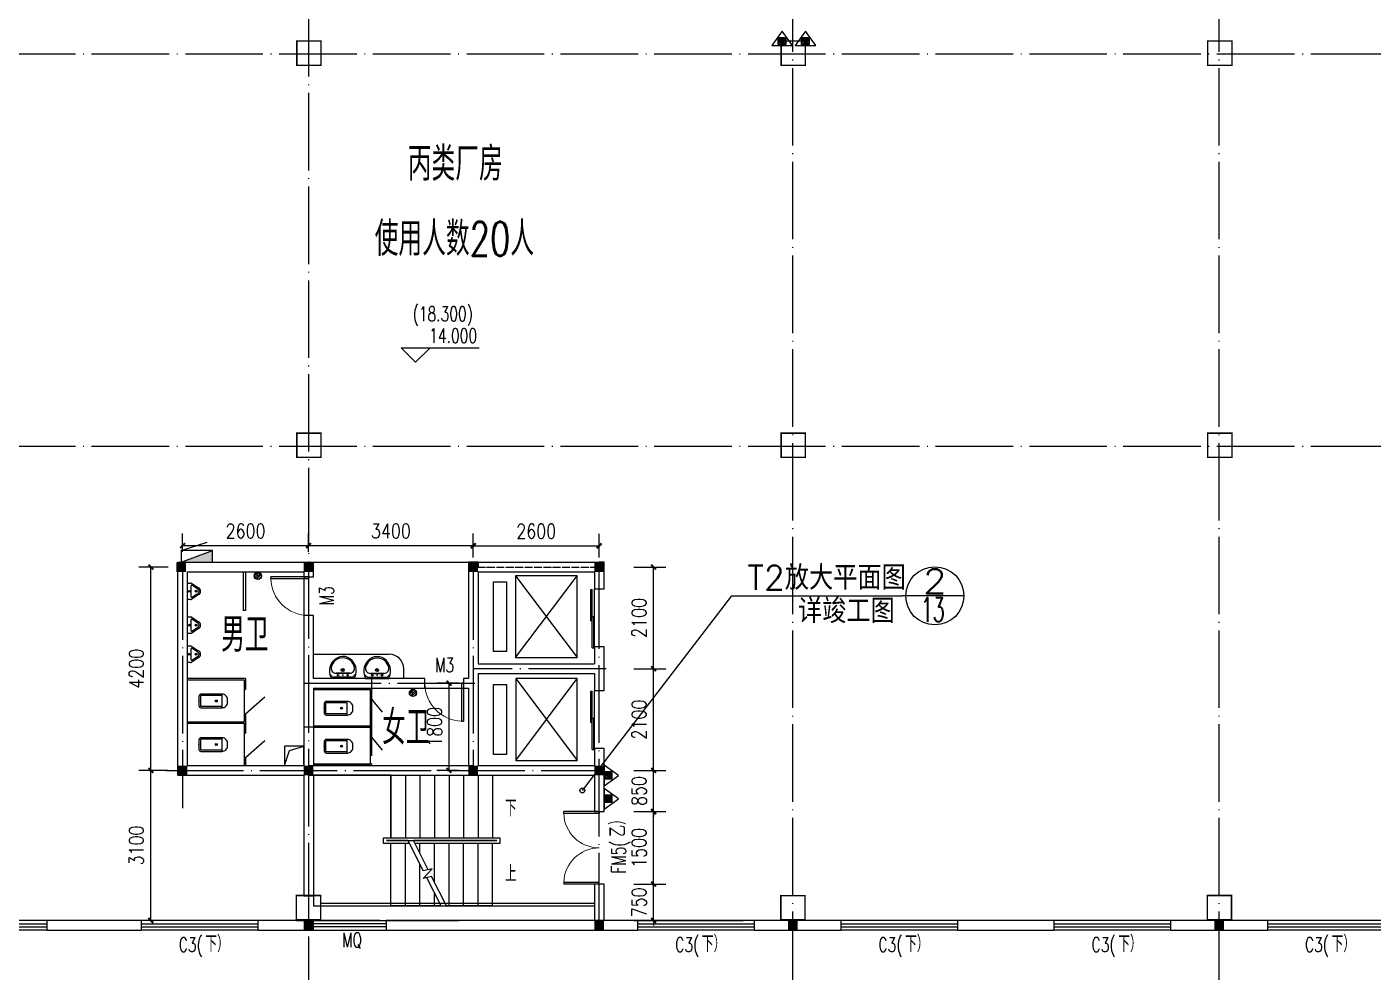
# Model space of a CAD drawing. Header units: millimetres. Extents: x 591771 to 1936534, y -622016 to 355666.
# Drawn here: x 618272 to 646062, y 112572 to 132096 of the extents above; entities that cross this region are included whole.
import ezdxf
from ezdxf.enums import TextEntityAlignment as Align

# ---------------------------------------------------------------- set-up
doc = ezdxf.new("R2010")
doc.units = ezdxf.units.MM
doc.header["$LTSCALE"] = 80
doc.linetypes.add('DOTE', pattern=[2.42, 2, -0.2, 0.02, -0.2])
for name, color, linetype in [('\\M+5BDA8-\\M+5B1EA\\M+5B8DF', 3, 'Continuous'), ('\\M+5BDA8-\\M+5B3DF\\M+5B4E7', 3, 'Continuous'), ('\\M+5BDA8-\\M+5B4B0', 4, 'Continuous'), ('\\M+5BDA8-\\M+5BCFD\\M+5CDB7', 3, 'Continuous'), ('\\M+5BDA8-\\M+5BDE0\\M+5BEDF', 6, 'Continuous'), ('\\M+5BDA8-\\M+5C2A5\\M+5CCDD', 2, 'Continuous'), ('\\M+5BDA8-\\M+5C3C5', 4, 'Continuous'), ('\\M+5BDA8-\\M+5C3C5\\M+5B4B0\\M+5B1E0\\M+5BAC5', 7, 'Continuous'), ('\\M+5BDA8-\\M+5C7BD-\\M+5D7A9', 31, 'Continuous'), ('\\M+5BDA8-\\M+5D6E1', 17, 'DOTE'), ('\\M+5C1A2\\M+5C3E6\\M+5CFDF\\M+5CCF51', 7, 'Continuous'), ('\\M+5C1A2\\M+5C3E6\\M+5CFF4\\M+5CCF53', 252, 'Continuous'), ('EQUIP_\\M+5CFFB\\M+5BBF0\\M+5CBA8', 7, 'Continuous'), ('MHQ', 2, 'Continuous'), ('PUB_TEXT', 7, 'Continuous'), ('STAIR', 2, 'Continuous'), ('WALL', 31, 'Continuous'), ('WINDOW_TEXT', 7, 'Continuous')]:
    doc.layers.add(name, color=color, linetype=linetype)
doc.styles.add('_HZTXT', font='txt.shx', dxfattribs={"width": 0.8, "bigfont": 'hztxt.shx'})
doc.styles.add('A-STANDARD', font='SIMPLEX', dxfattribs={"bigfont": 'GBCBIG'})
doc.styles.add('A-WIN-LABEL', font='SIMPLEX', dxfattribs={"bigfont": 'GBCBIG'})
doc.styles.add('DIM_FONT', font='SIMPLEX.shx', dxfattribs={"width": 0.8})
doc.dimstyles.new('DIMN', dxfattribs={"dimtxt": 300, "dimasz": 100, "dimexe": 250, "dimexo": 300, "dimgap": 150, "dimtad": 1, "dimdec": 0, "dimzin": 0, "dimdsep": 46, "dimtxsty": 'DIM_FONT', "dimblk": 'ARCHTICK', "dimcen": 0.09, "dimclrt": 7, "dimazin": 2, "dimtfac": 1, "dimtdec": 0, "dimtix": 1, "dimtmove": 2, "dimatfit": 3, "dimldrblk": 'ARCHTICK', "dimfxl": 0, "dimtolj": 1, "dimtzin": 0, "dimarcsym": 0})

# ---------------------------------------------------------------- blocks, each defined once
blk = doc.blocks.new('A$C0A5937B2')
at = {"layer": 'MHQ'}
h = blk.add_hatch(dxfattribs=at)
h.set_pattern_fill('ANSI31', color=256, scale=10, style=0)
h.set_pattern_definition([(45, (9411.13, -1370.382), (-22.45064, 22.45064), [])])
h.paths.add_polyline_path([(363, 204), (162, 204), (162, 27), (363, 27)])
for points in [[(266, 371), (0, 0), (533, 0)], [(162, 204), (363, 204), (363, 27), (162, 27)]]:
    blk.add_lwpolyline(points, close=True, dxfattribs=at)
blk = doc.blocks.new('A$C152640FC')
at = {"layer": 'MHQ', "rotation": 270}
for p in [(0, 1135), (0, 533)]:
    blk.add_blockref('A$C0A5937B2', p, dxfattribs=at)
blk = doc.blocks.new('A$C56224EAA')
at = {"layer": 'MHQ', "xscale": 0.8, "yscale": 0.8, "zscale": 0.8, "rotation": 90}
blk.add_blockref('A$C152640FC', (908, 0), dxfattribs=at)
blk = doc.blocks.new('$TWTSYS$00000508')
for p, q in [((-0.5, 0.5), (0.324, 1.224)), ((-0.5, 0.5), (-0.5, -0.5)), ((-0.5, -0.5), (0.5, 0.5)), ((0.5, 0.5), (-0.5, 0.5)), ((0.5, -0.5), (0.5, 0.5)), ((-0.5, -0.5), (0.5, -0.5))]:
    blk.add_line(p, q)
blk.add_solid([(0.5, -0.5), (0.5, 0.5), (-0.5, -0.5)])
blk = doc.blocks.new('_ArchTick')
at = {"color": 0, "linetype": 'ByBlock', "const_width": 0.4}
blk.add_lwpolyline([(-0.5, -0.5), (0.5, 0.5)], dxfattribs=at)
blk = doc.blocks.new('*D260')
at = {"layer": '\\M+5BDA8-\\M+5B3DF\\M+5B4E7', "color": 0, "lineweight": -2, "transparency": 16777216}
for p, q in [((630798, 114388), (631459, 114388)), ((631209, 114388), (631209, 114488)), ((631209, 113638), (631209, 114388)), ((630798, 113638), (631459, 113638)), ((631209, 113638), (631209, 113538))]:
    blk.add_line(p, q, dxfattribs=at)
at = {"layer": 'Defpoints', "color": 0, "transparency": 16777216}
for p in [(630498, 114388), (631209, 114388), (630498, 113638)]:
    blk.add_point(p, dxfattribs=at)
at = {"layer": '\\M+5BDA8-\\M+5B3DF\\M+5B4E7', "color": 0, "lineweight": -2, "transparency": 16777216, "xscale": 100, "yscale": 100, "zscale": 100}
for p, rotation in [((631209, 114388), 270), ((631209, 113638), 90)]:
    blk.add_blockref('_ArchTick', p, dxfattribs=dict(at, rotation=rotation))
at = {"layer": '\\M+5BDA8-\\M+5B3DF\\M+5B4E7', "color": 7, "transparency": 16777216, "insert": (630909, 114013), "char_height": 300, "attachment_point": 5, "rotation": 90, "style": 'DIM_FONT'}
blk.add_mtext('\\A1;750', dxfattribs=at)
blk = doc.blocks.new('*D261')
at = {"layer": '\\M+5BDA8-\\M+5B3DF\\M+5B4E7', "color": 0, "lineweight": -2, "transparency": 16777216}
for p, q in [((630798, 115888), (631459, 115888)), ((631209, 114388), (631209, 115888)), ((630798, 114388), (631459, 114388))]:
    blk.add_line(p, q, dxfattribs=at)
at = {"layer": 'Defpoints', "color": 0, "transparency": 16777216}
for p in [(630498, 115888), (631209, 115888), (630498, 114388)]:
    blk.add_point(p, dxfattribs=at)
at = {"layer": '\\M+5BDA8-\\M+5B3DF\\M+5B4E7', "color": 0, "lineweight": -2, "transparency": 16777216, "xscale": 100, "yscale": 100, "zscale": 100}
for p, rotation in [((631209, 115888), 90), ((631209, 114388), 270)]:
    blk.add_blockref('_ArchTick', p, dxfattribs=dict(at, rotation=rotation))
at = {"layer": '\\M+5BDA8-\\M+5B3DF\\M+5B4E7', "color": 7, "transparency": 16777216, "insert": (630909, 115138), "char_height": 300, "attachment_point": 5, "rotation": 90, "style": 'DIM_FONT'}
blk.add_mtext('\\A1;1500', dxfattribs=at)
blk = doc.blocks.new('*D262')
at = {"layer": '\\M+5BDA8-\\M+5B3DF\\M+5B4E7', "color": 0, "lineweight": -2, "transparency": 16777216}
for p, q in [((630798, 116738), (631459, 116738)), ((631209, 116738), (631209, 116838)), ((631209, 115888), (631209, 116738)), ((630798, 115888), (631459, 115888)), ((631209, 115888), (631209, 115788))]:
    blk.add_line(p, q, dxfattribs=at)
at = {"layer": 'Defpoints', "color": 0, "transparency": 16777216}
for p in [(630498, 116738), (631209, 116738), (630498, 115888)]:
    blk.add_point(p, dxfattribs=at)
at = {"layer": '\\M+5BDA8-\\M+5B3DF\\M+5B4E7', "color": 0, "lineweight": -2, "transparency": 16777216, "xscale": 100, "yscale": 100, "zscale": 100}
for p, rotation in [((631209, 116738), 270), ((631209, 115888), 90)]:
    blk.add_blockref('_ArchTick', p, dxfattribs=dict(at, rotation=rotation))
at = {"layer": '\\M+5BDA8-\\M+5B3DF\\M+5B4E7', "color": 7, "transparency": 16777216, "insert": (630909, 116313), "char_height": 300, "attachment_point": 5, "rotation": 90, "style": 'DIM_FONT'}
blk.add_mtext('\\A1;850', dxfattribs=at)
blk = doc.blocks.new('*D263')
at = {"layer": '\\M+5BDA8-\\M+5B3DF\\M+5B4E7', "color": 0, "lineweight": -2, "transparency": 16777216}
for p, q in [((630798, 118838), (631459, 118838)), ((631209, 116738), (631209, 118838)), ((630798, 116738), (631459, 116738))]:
    blk.add_line(p, q, dxfattribs=at)
at = {"layer": 'Defpoints', "color": 0, "transparency": 16777216}
for p in [(630498, 118838), (631209, 118838), (630498, 116738)]:
    blk.add_point(p, dxfattribs=at)
at = {"layer": '\\M+5BDA8-\\M+5B3DF\\M+5B4E7', "color": 0, "lineweight": -2, "transparency": 16777216, "xscale": 100, "yscale": 100, "zscale": 100}
for p, rotation in [((631209, 118838), 90), ((631209, 116738), 270)]:
    blk.add_blockref('_ArchTick', p, dxfattribs=dict(at, rotation=rotation))
at = {"layer": '\\M+5BDA8-\\M+5B3DF\\M+5B4E7', "color": 7, "transparency": 16777216, "insert": (630909, 117788), "char_height": 300, "attachment_point": 5, "rotation": 90, "style": 'DIM_FONT'}
blk.add_mtext('\\A1;2100', dxfattribs=at)
blk = doc.blocks.new('*D264')
at = {"layer": '\\M+5BDA8-\\M+5B3DF\\M+5B4E7', "color": 0, "lineweight": -2, "transparency": 16777216}
for p, q in [((630798, 120938), (631459, 120938)), ((631209, 118838), (631209, 120938)), ((630798, 118838), (631459, 118838))]:
    blk.add_line(p, q, dxfattribs=at)
at = {"layer": 'Defpoints', "color": 0, "transparency": 16777216}
for p in [(630498, 120938), (631209, 120938), (630498, 118838)]:
    blk.add_point(p, dxfattribs=at)
at = {"layer": '\\M+5BDA8-\\M+5B3DF\\M+5B4E7', "color": 0, "lineweight": -2, "transparency": 16777216, "xscale": 100, "yscale": 100, "zscale": 100}
for p, rotation in [((631209, 120938), 90), ((631209, 118838), 270)]:
    blk.add_blockref('_ArchTick', p, dxfattribs=dict(at, rotation=rotation))
at = {"layer": '\\M+5BDA8-\\M+5B3DF\\M+5B4E7', "color": 7, "transparency": 16777216, "insert": (630909, 119888), "char_height": 300, "attachment_point": 5, "rotation": 90, "style": 'DIM_FONT'}
blk.add_mtext('\\A1;2100', dxfattribs=at)
blk = doc.blocks.new('*D265')
at = {"layer": '\\M+5BDA8-\\M+5B3DF\\M+5B4E7', "color": 0, "lineweight": -2, "transparency": 16777216}
for p, q in [((621142, 116738), (620580, 116738)), ((620830, 113638), (620830, 116738)), ((621142, 113638), (620580, 113638))]:
    blk.add_line(p, q, dxfattribs=at)
at = {"layer": 'Defpoints', "color": 0, "transparency": 16777216}
for p in [(620830, 116738), (621442, 116738), (621442, 113638)]:
    blk.add_point(p, dxfattribs=at)
at = {"layer": '\\M+5BDA8-\\M+5B3DF\\M+5B4E7', "color": 0, "lineweight": -2, "transparency": 16777216, "xscale": 100, "yscale": 100, "zscale": 100}
for p, rotation in [((620830, 116738), 90), ((620830, 113638), 270)]:
    blk.add_blockref('_ArchTick', p, dxfattribs=dict(at, rotation=rotation))
at = {"layer": '\\M+5BDA8-\\M+5B3DF\\M+5B4E7', "color": 7, "transparency": 16777216, "insert": (620530, 115188), "char_height": 300, "attachment_point": 5, "rotation": 90, "style": 'DIM_FONT'}
blk.add_mtext('\\A1;3100', dxfattribs=at)
blk = doc.blocks.new('*D266')
at = {"layer": '\\M+5BDA8-\\M+5B3DF\\M+5B4E7', "color": 0, "lineweight": -2, "transparency": 16777216}
for p, q in [((621486, 121251), (621486, 121633)), ((624086, 121251), (624086, 121633)), ((621486, 121383), (624086, 121383))]:
    blk.add_line(p, q, dxfattribs=at)
at = {"layer": 'Defpoints', "color": 0, "transparency": 16777216}
for p in [(624086, 121383), (621486, 120951), (624086, 120951)]:
    blk.add_point(p, dxfattribs=at)
at = {"layer": '\\M+5BDA8-\\M+5B3DF\\M+5B4E7', "color": 0, "lineweight": -2, "transparency": 16777216, "xscale": 100, "yscale": 100, "zscale": 100}
for p, rotation in [((621486, 121383), 180.0000842192599), ((624086, 121383), 8.42192599731563e-05)]:
    blk.add_blockref('_ArchTick', p, dxfattribs=dict(at, rotation=rotation))
at = {"layer": '\\M+5BDA8-\\M+5B3DF\\M+5B4E7', "color": 7, "transparency": 16777216, "insert": (622786, 121683), "char_height": 300, "attachment_point": 5, "rotation": 0.0001, "style": 'DIM_FONT'}
blk.add_mtext('\\A1;2600', dxfattribs=at)
blk = doc.blocks.new('*D557')
at = {"layer": '\\M+5BDA8-\\M+5B3DF\\M+5B4E7', "color": 0, "lineweight": -2, "transparency": 16777216}
for p, q in [((627186, 118538), (626736, 118538)), ((626986, 116738), (626986, 118538)), ((627186, 116738), (626736, 116738))]:
    blk.add_line(p, q, dxfattribs=at)
at = {"layer": 'Defpoints', "color": 0, "transparency": 16777216}
for p in [(626986, 118538), (627486, 118538), (627486, 116738)]:
    blk.add_point(p, dxfattribs=at)
at = {"layer": '\\M+5BDA8-\\M+5B3DF\\M+5B4E7', "color": 0, "lineweight": -2, "transparency": 16777216, "xscale": 100, "yscale": 100, "zscale": 100}
for p, rotation in [((626986, 118538), 90), ((626986, 116738), 270)]:
    blk.add_blockref('_ArchTick', p, dxfattribs=dict(at, rotation=rotation))
at = {"layer": '\\M+5BDA8-\\M+5B3DF\\M+5B4E7', "color": 7, "transparency": 16777216, "insert": (626686, 117638), "char_height": 300, "attachment_point": 5, "rotation": 90, "style": 'DIM_FONT'}
blk.add_mtext('\\A1;1800', dxfattribs=at)
blk = doc.blocks.new('*D558')
at = {"layer": '\\M+5BDA8-\\M+5B3DF\\M+5B4E7', "color": 0, "lineweight": -2, "transparency": 16777216}
for p, q in [((624086, 121328), (624086, 121633)), ((627486, 121328), (627486, 121633)), ((624086, 121383), (627486, 121383))]:
    blk.add_line(p, q, dxfattribs=at)
at = {"layer": 'Defpoints', "color": 0, "transparency": 16777216}
for p in [(627486, 121383), (624086, 121028), (627486, 121028)]:
    blk.add_point(p, dxfattribs=at)
at = {"layer": '\\M+5BDA8-\\M+5B3DF\\M+5B4E7', "color": 0, "lineweight": -2, "transparency": 16777216, "xscale": 100, "yscale": 100, "zscale": 100, "rotation": 180}
blk.add_blockref('_ArchTick', (624086, 121383), dxfattribs=at)
at = {"layer": '\\M+5BDA8-\\M+5B3DF\\M+5B4E7', "color": 0, "lineweight": -2, "transparency": 16777216, "xscale": 100, "yscale": 100, "zscale": 100}
blk.add_blockref('_ArchTick', (627486, 121383), dxfattribs=at)
at = {"layer": '\\M+5BDA8-\\M+5B3DF\\M+5B4E7', "color": 7, "transparency": 16777216, "insert": (625786, 121683), "char_height": 300, "attachment_point": 5, "style": 'DIM_FONT'}
blk.add_mtext('\\A1;3400', dxfattribs=at)
blk = doc.blocks.new('*D559')
at = {"layer": '\\M+5BDA8-\\M+5B3DF\\M+5B4E7', "color": 0, "lineweight": -2, "transparency": 16777216}
for p, q in [((621186, 120938), (620580, 120938)), ((620830, 116738), (620830, 120938)), ((621186, 116738), (620580, 116738))]:
    blk.add_line(p, q, dxfattribs=at)
at = {"layer": 'Defpoints', "color": 0, "transparency": 16777216}
for p in [(620830, 120938), (621486, 120938), (621486, 116738)]:
    blk.add_point(p, dxfattribs=at)
at = {"layer": '\\M+5BDA8-\\M+5B3DF\\M+5B4E7', "color": 0, "lineweight": -2, "transparency": 16777216, "xscale": 100, "yscale": 100, "zscale": 100}
for p, rotation in [((620830, 120938), 90), ((620830, 116738), 270)]:
    blk.add_blockref('_ArchTick', p, dxfattribs=dict(at, rotation=rotation))
at = {"layer": '\\M+5BDA8-\\M+5B3DF\\M+5B4E7', "color": 7, "transparency": 16777216, "insert": (620530, 118838), "char_height": 300, "attachment_point": 5, "rotation": 90, "style": 'DIM_FONT'}
blk.add_mtext('\\A1;4200', dxfattribs=at)
blk = doc.blocks.new('*D574')
at = {"layer": '\\M+5BDA8-\\M+5B3DF\\M+5B4E7', "color": 0, "lineweight": -2, "transparency": 16777216}
for p, q in [((627486, 121138), (627486, 121628)), ((630086, 121138), (630086, 121628)), ((627486, 121378), (630086, 121378))]:
    blk.add_line(p, q, dxfattribs=at)
at = {"layer": 'Defpoints', "color": 0, "transparency": 16777216}
for p in [(630086, 121378), (627486, 120838), (630086, 120838)]:
    blk.add_point(p, dxfattribs=at)
at = {"layer": '\\M+5BDA8-\\M+5B3DF\\M+5B4E7', "color": 0, "lineweight": -2, "transparency": 16777216, "xscale": 100, "yscale": 100, "zscale": 100, "rotation": 180}
blk.add_blockref('_ArchTick', (627486, 121378), dxfattribs=at)
at = {"layer": '\\M+5BDA8-\\M+5B3DF\\M+5B4E7', "color": 0, "lineweight": -2, "transparency": 16777216, "xscale": 100, "yscale": 100, "zscale": 100}
blk.add_blockref('_ArchTick', (630086, 121378), dxfattribs=at)
at = {"layer": '\\M+5BDA8-\\M+5B3DF\\M+5B4E7', "color": 7, "transparency": 16777216, "insert": (628786, 121678), "char_height": 300, "attachment_point": 5, "style": 'DIM_FONT'}
blk.add_mtext('\\A1;2600', dxfattribs=at)
blk = doc.blocks.new('\\M+5B6FE\\M+5CEAC\\M+5C3C5\\M+5BFE2$\\M+5CFB5\\M+5CDB3\\M+5CDBC\\M+5BFE2$00000108')
for p, q in [((-0.5, 0), (-0.5, 0.4875)), ((-0.475, 0.4875), (-0.5, 0.4875)), ((-0.475, 0), (-0.475, 0.4875)), ((0.475, 0), (0.475, 0.4875)), ((0.475, 0.4875), (0.5, 0.4875)), ((0.5, 0), (0.5, 0.4875)), ((-0.5, 0), (-0.475, 0)), ((0.5, 0), (0.475, 0))]:
    blk.add_line(p, q)
at = {"lineweight": 13}
for centre, start, end in [((-0.4875, 0), 0, 88.53072), ((0.4875, 0), 91.46928, 180)]:
    blk.add_arc(centre, 0.4875, start, end, dxfattribs=at)
blk = doc.blocks.new('\\M+5B6FE\\M+5CEAC\\M+5C3C5\\M+5BFE2$\\M+5CFB5\\M+5CDB3\\M+5CDBC\\M+5BFE2$00000140')
at = {"color": 0, "linetype": 'Continuous'}
for p, q in [((0.049, 0.85, -468.75), (-0.491, 0.85, -468.75)), ((-0.491, 0.85, -468.75), (-0.491, 0.71, -468.75)), ((0.049, 0.71, -468.75), (-0.491, 0.71, -468.75)), ((-0.027, 0.71, -468.75), (-0.027, 0.57, -468.75)), ((0.513, 0.71, -468.75), (-0.027, 0.71, -468.75)), ((0.049, 0.85, -468.75), (0.049, 0.71, -468.75)), ((0.513, 0.71, -468.75), (0.513, 0.57, -468.75)), ((0.5, 0.5, -468.75), (-0.5, 0.5, -468.75)), ((0.513, 0.57, -468.75), (-0.027, 0.57, -468.75))]:
    blk.add_line(p, q, dxfattribs=at)
blk = doc.blocks.new('\\M+5B6FE\\M+5CEAC\\M+5B4B0\\M+5BFE2$\\M+5CFB5\\M+5CDB3\\M+5CDBC\\M+5BFE2$00000001')
at = {"color": 0}
for points in [[(-0.5, 0.5), (-0.5, -0.5)], [(-0.5, 0.5), (0.5, 0.5)], [(0.5, -0.5), (0.5, 0.5)], [(0.5, 0.167), (-0.5, 0.167)], [(0.5, -0.167), (-0.5, -0.167)], [(-0.5, -0.5), (0.5, -0.5)]]:
    blk.add_lwpolyline(points, dxfattribs=at)
blk = doc.blocks.new('\\M+5B6FE\\M+5CEAC\\M+5C3C5\\M+5BFE2$\\M+5CFB5\\M+5CDB3\\M+5CDBC\\M+5BFE2$00000107')
at = {"color": 0}
for p, q in [((0.45, 0.975), (0.5, 0.975)), ((0.45, 0), (0.45, 0.975)), ((0.5, 0), (0.5, 0.975)), ((0.5, 0), (0.45, 0))]:
    blk.add_line(p, q, dxfattribs=at)
at = {"color": 0, "lineweight": 13}
blk.add_arc((0.475, 0), 0.975, 91.4693, 180, dxfattribs=at)
blk = doc.blocks.new('\\M+5BDE0\\M+5BEDF\\M+5BFE2$\\M+5CFB5\\M+5CDB3\\M+5CDBC\\M+5BFE2$00000035')
at = {"color": 0}
for p, q in [((-110, -40, 0), (-110, -470, 0)), ((100, -30, 0), (-100, -30, 0)), ((110, -470, 0), (110, -40, 0))]:
    blk.add_line(p, q, dxfattribs=at)
at = {"color": 0, "elevation": 0}
blk.add_lwpolyline([(100, 0), (-100, 0, 0.414214), (-140, -40), (-140, -480, 0.414214), (-30, -590), (30, -590, 0.414214), (140, -480), (140, -40, 0.414214)], format="xyb", close=True, dxfattribs=at)
blk.add_lwpolyline([(140, -470), (-140, -470)], dxfattribs=at)
at = {"color": 0}
blk.add_circle((0, -359, 0), 20, dxfattribs=at)
for centre, start, end in [((-100, -40, 0), 90, 180), ((100, -40, 0), 0, 90)]:
    blk.add_arc(centre, 10, start, end, dxfattribs=at)
for p in [(0, 0), (0, -359, 0)]:
    blk.add_point(p, dxfattribs=at)
blk = doc.blocks.new('\\M+5BDE0\\M+5BEDF\\M+5BFE2$\\M+5CFB5\\M+5CDB3\\M+5CDBC\\M+5BFE2$00000006')
for p, q in [((-74, 11), (-11, 74)), ((-70, -27), (27, 70)), ((-53, -53), (53, 53)), ((-27, -70), (70, 27)), ((11, -74), (74, -11))]:
    blk.add_line(p, q)
blk.add_circle((0, 0), 75)
blk.add_point((0, 0))
blk = doc.blocks.new('\\M+5BDE0\\M+5BEDF\\M+5BFE2$\\M+5CFB5\\M+5CDB3\\M+5CDBC\\M+5BFE2$00000054')
at = {"color": 0}
for p, q in [((-124, -91, 0), (-43, -216, 0)), ((-116, -76, 0), (116, -76, 0)), ((43, -216, 0), (124, -91, 0))]:
    blk.add_line(p, q, dxfattribs=at)
at = {"color": 0, "elevation": 0}
blk.add_lwpolyline([(69, -231, -0.57735), (-69, -231), (-162, -88, -0.145378), (-170, -61), (-170, 0), (170, 0), (170, -61, -0.145378), (162, -88)], format="xyb", close=True, dxfattribs=at)
at = {"color": 0}
for centre, radius in [((0, -177, 0), 20), ((0, -38, 0), 17.7)]:
    blk.add_circle(centre, radius, dxfattribs=at)
for centre, radius, start, end in [((-116, -86, 0), 10, 90, 213.0863), ((0, -191, 0), 50, 210, 330), ((116, -86, 0), 10, 326.9137, 90)]:
    blk.add_arc(centre, radius, start, end, dxfattribs=at)
for p in [(0, -38, 0), (0, -177, 0)]:
    blk.add_point(p, dxfattribs=at)
blk = doc.blocks.new('\\M+5BDE0\\M+5BEDF\\M+5BFE2$\\M+5CFB5\\M+5CDB3\\M+5CDBC\\M+5BFE2$00000013')
at = {"color": 0}
for p, q in [((-238, 0), (238, 0)), ((-214, -36), (-272, -91)), ((-180, -23), (180, -23)), ((-142, -105), (140, -105)), ((140, -105), (-142, -105)), ((216, -37), (268, -91))]:
    blk.add_line(p, q, dxfattribs=at)
blk.add_lwpolyline([(-104, -430, 0.224698), (110, -425, 0.348046), (269, -79), (239, 0), (-241, 0), (-271, -79, 0.356844)], format="xyb", close=True, dxfattribs=at)
for centre, radius in [((-100, -65), 16.3), ((1, -172), 31.6), ((100, -65), 16.3)]:
    blk.add_circle(centre, radius, dxfattribs=at)
at = {"color": 0, "lineweight": 13}
blk.add_circle((1, -172), 23, dxfattribs=at)
at = {"color": 0}
for centre, radius, start, end in [((-142, -205), 100, 90, 190.5602), ((-1, -179), 243, 190.5602, 349.4398), ((-180, -73), 50, 90, 133.181), ((140, -205), 100, 349.4398, 90), ((180, -73), 50, 44.5607, 90)]:
    blk.add_arc(centre, radius, start, end, dxfattribs=at)
for p in [(0, -65), (1, -172)]:
    blk.add_point(p, dxfattribs=at)

msp = doc.modelspace()

# ---------------------------------------------------------------- hatches: boundary and pattern name
at = {"layer": '\\M+5C1A2\\M+5C3E6\\M+5CFF4\\M+5CCF53'}
for points in [[(621354.6, 120838.1), (621554.6, 120838.1), (621554.6, 121038.1), (621354.6, 121038.1)], [(623984.3, 120836.9), (624184.3, 120836.9), (624184.3, 121036.9), (623984.3, 121036.9)], [(627384.6, 120838.1), (627584.6, 120838.1), (627584.6, 121038.1), (627384.6, 121038.1)], [(629985.6, 120838.1), (630185.6, 120838.1), (630185.6, 121038.1), (629985.6, 121038.1)], [(621384.3, 116638.1), (621584.3, 116638.1), (621584.3, 116838.1), (621384.3, 116838.1)], [(623984.4, 116638.1), (624184.4, 116638.1), (624184.4, 116838.1), (623984.4, 116838.1)], [(627387.1, 116638.1), (627587.1, 116638.1), (627587.1, 116838.1), (627387.1, 116838.1)], [(629984.1, 116638.1), (630184.1, 116638.1), (630184.1, 116838.1), (629984.1, 116838.1)], [(623985.9, 113438.2), (624185.9, 113438.2), (624185.9, 113638.2), (623985.9, 113638.2)], [(629985.4, 113441.1), (630185.4, 113441.1), (630185.4, 113641.1), (629985.4, 113641.1)], [(633985.9, 113438.1), (634185.9, 113438.1), (634185.9, 113638.1), (633985.9, 113638.1)], [(642785.9, 113438.1), (642985.9, 113438.1), (642985.9, 113638.1), (642785.9, 113638.1)]]:
    msp.add_hatch(color=256, dxfattribs=at).paths.add_polyline_path(points)

# ---------------------------------------------------------------- linework, layer by layer
at = {"layer": '\\M+5BDA8-\\M+5B1EA\\M+5B8DF'}
for p, q in [((626295.5, 125169.6), (625995.5, 125469.6)), ((625995.5, 125469.6), (627605.5, 125469.6)), ((626295.5, 125169.6), (626595.5, 125469.6))]:
    msp.add_line(p, q, dxfattribs=at)
at = {"layer": '\\M+5BDA8-\\M+5B3DF\\M+5B4E7'}
for p, q in [((629738.4, 116324.3), (632826.2, 120344.3)), ((632826.2, 120344.3), (636347.9, 120344.3)), ((637614.6, 120344.3), (636347.9, 120344.3))]:
    msp.add_line(p, q, dxfattribs=at)
for centre, radius in [((637014.6, 120344.3), 600), ((629738.4, 116324.3), 50)]:
    msp.add_circle(centre, radius, dxfattribs=at)
at = {"layer": '\\M+5BDA8-\\M+5BCFD\\M+5CDB7'}
for points in [[(628035.9, 115963.2, 0, 0, 0), (624985.9, 115963.2, 0, 0, 0), (624985.9, 114613.2, 0, 0, 0), (626085.9, 114613.2, 80, 0, 0), (626385.9, 114613.2, 0, 0, 0)], [(628035.9, 114613.2, 0, 0, 0), (626985.9, 114613.2, 80, 0, 0), (626685.9, 114613.2, 0, 0, 0)]]:
    msp.add_lwpolyline(points, format="xyseb", dxfattribs=at)
at = {"layer": '\\M+5BDA8-\\M+5C2A5\\M+5CCDD'}
for p, q in [((625785.9, 116638.2), (624185.9, 116638.2)), ((624185.9, 116638.2), (624185.9, 113938.2)), ((625785.9, 116638.2), (627885.9, 116638.2)), ((625785.9, 116638.2), (625785.9, 115348.2)), ((625785.9, 115348.2), (625785.9, 116638.2)), ((626085.9, 116638.2), (626085.9, 115348.2)), ((626385.9, 116638.2), (626385.9, 115348.2)), ((626685.9, 116638.2), (626685.9, 115348.2)), ((626985.9, 116638.2), (626985.9, 115348.2)), ((627285.9, 116638.2), (627285.9, 115348.2)), ((627585.9, 116638.2), (627585.9, 115348.2)), ((627885.9, 116638.2), (627885.9, 115348.2)), ((625635.9, 115228.2), (625635.9, 115348.2)), ((625635.9, 115348.2), (628035.9, 115348.2)), ((628035.9, 115348.2), (628035.9, 115228.2)), ((626169.2, 115228.2), (625635.9, 115228.2)), ((626138.9, 115288.2), (625695.9, 115288.2)), ((625695.9, 115288.2), (625695.9, 115288.2)), ((625695.9, 115288.2), (626138.9, 115288.2)), ((626138.9, 115288.2), (625785.9, 115288.2)), ((625785.9, 115288.2), (627885.9, 115288.2)), ((625785.9, 113938.2), (625785.9, 115228.2)), ((625785.9, 113938.2), (625785.9, 115228.2)), ((626085.9, 113938.2), (626085.9, 115228.2)), ((626453.7, 114665), (626138.9, 115288.2)), ((627885.9, 115288.2), (626250.9, 115288.2)), ((626555.1, 114686.1), (626250.9, 115288.2)), ((627975.9, 115288.2), (626250.9, 115288.2)), ((626250.9, 115288.2), (627975.9, 115288.2)), ((628035.9, 115228.2), (626281.2, 115228.2)), ((626385.9, 115021), (626385.9, 115228.2)), ((626685.9, 114427.1), (626685.9, 115228.2)), ((626985.9, 113938.2), (626985.9, 115228.2)), ((627285.9, 113938.2), (627285.9, 115228.2)), ((627585.9, 113938.2), (627585.9, 115228.2)), ((627885.9, 115288.2), (627885.9, 115288.2)), ((627885.9, 113938.2), (627885.9, 115228.2)), ((627975.9, 115288.2), (627975.9, 115288.2)), ((626385.9, 113938.2), (626385.9, 114799.2)), ((626452.4, 114507.1), (626636.5, 114703.1)), ((626627.1, 114543.6), (626452.4, 114507.1)), ((626636.5, 114703.1), (626453.7, 114665)), ((626820.9, 113938.2), (626525.7, 114522.4)), ((626932.9, 113938.2), (626627.1, 114543.6)), ((626685.9, 113938.2), (626685.9, 114205.4)), ((624185.9, 113938.2), (625785.9, 113938.2)), ((626820.9, 113938.2), (625785.9, 113938.2)), ((627885.9, 113938.2), (626932.9, 113938.2))]:
    msp.add_line(p, q, dxfattribs=at)
at = {"layer": '\\M+5BDA8-\\M+5C3C5'}
for p, q in [((624335.3, 113998.2), (629985.8, 113998.2)), ((624335.3, 113938.2), (629985.8, 113938.2))]:
    msp.add_line(p, q, dxfattribs=at)
at = {"layer": '\\M+5BDA8-\\M+5C7BD-\\M+5D7A9'}
for p, q in [((621385.8, 116638.2), (621385.2, 121038.2)), ((621385.2, 121038.2), (624185.9, 121038.2)), ((624185.9, 120738.2), (624185.9, 121038.2)), ((627385.9, 121038.2), (627385.9, 120938.2)), ((627585.9, 121038.2), (627385.9, 121038.2)), ((627385.9, 121038.2), (627385.9, 120938.2)), ((627585.9, 121038.2), (627385.9, 121038.2)), ((627585.9, 120938.2), (627385.9, 120938.2)), ((627385.9, 120938.2), (627385.9, 118838.2)), ((627585.9, 121038.2), (630185.8, 121038.2)), ((627585.9, 121038.2), (627585.9, 120938.2)), ((627585.9, 121038.2), (627585.9, 121038.2)), ((630185.8, 120488.2), (630185.8, 121038.2)), ((621585.8, 116838.2), (621585.2, 120838.2)), ((621585.2, 120838.2), (623985.9, 120838.2)), ((623985.9, 120838.2), (623985.9, 120738.2)), ((623985.9, 120738.2), (624185.9, 120738.2)), ((627585.9, 120838.2), (629985.8, 120838.2)), ((627585.9, 120838.2), (627585.9, 118938.2)), ((629985.8, 120838.2), (629985.8, 120488.2)), ((629985.8, 120488.2), (630185.8, 120488.2)), ((624185.9, 119938.2), (623985.9, 119938.2)), ((623985.9, 119938.2), (623985.9, 118538.2)), ((624185.9, 118638.2), (624185.9, 119938.2)), ((630185.8, 119288.2), (629985.8, 119288.2)), ((629985.8, 119288.2), (629985.8, 118938.2)), ((630185.8, 118838.2), (630185.8, 119288.2)), ((627385.9, 118838.2), (627385.9, 118638.2)), ((627585.9, 118938.2), (629985.8, 118938.2)), ((627585.9, 118738.2), (629985.8, 118738.2)), ((627585.9, 118738.2), (627585.9, 118538.2)), ((629985.8, 118738.2), (629985.8, 118388.2)), ((630185.8, 118388.2), (630185.8, 118838.2)), ((623985.9, 118538.2), (623985.9, 117938.2)), ((626485.9, 118638.2), (624185.9, 118638.2)), ((624185.9, 118438.2), (626485.9, 118438.2)), ((624185.9, 118438.2), (624185.9, 117938.2)), ((626485.9, 118438.2), (626485.9, 118638.2)), ((627385.9, 118638.2), (627285.9, 118638.2)), ((627285.9, 118638.2), (627285.9, 118438.2)), ((627285.9, 118438.2), (627385.9, 118438.2)), ((627385.9, 118438.2), (627385.9, 116838.2)), ((627585.9, 118538.2), (627585.9, 116838.2)), ((629985.8, 118388.2), (630185.8, 118388.2)), ((623985.9, 117938.2), (623985.9, 116838.2)), ((624185.9, 117938.2), (624185.9, 116838.2)), ((630185.8, 117188.2), (629985.8, 117188.2)), ((629985.8, 117188.2), (629985.8, 116838.2)), ((630185.8, 116738.2), (630185.8, 117188.2)), ((621585.8, 116838.2), (623985.9, 116838.2)), ((624085.9, 116838.2), (627485.9, 116838.2)), ((624085.9, 116838.2), (624085.9, 116638.2)), ((624185.9, 116838.2), (627385.9, 116838.2)), ((627485.9, 116838.2), (627485.9, 116638.2)), ((627585.9, 116838.2), (629985.8, 116838.2)), ((630185.8, 115888.2), (630185.8, 116738.2)), ((621385.8, 116638.2), (623985.9, 116638.2)), ((623985.9, 116638.2), (623985.9, 114138.2)), ((624085.9, 116638.2), (627485.9, 116638.2)), ((624185.9, 116638.2), (624185.9, 114138.2)), ((624185.9, 116638.2), (627485.9, 116638.2)), ((627485.9, 116638.2), (629985.8, 116638.2)), ((629985.8, 116638.2), (629985.8, 115888.2)), ((629985.8, 115888.2), (630185.8, 115888.2)), ((630185.8, 114388.2), (629985.8, 114388.2)), ((629985.8, 114388.2), (629985.8, 113638.2)), ((630185.8, 113638.2), (630185.8, 114388.2)), ((624185.9, 114138.2), (623985.9, 114138.2)), ((620635.9, 113638.2), (618685.7, 113638.2)), ((618685.7, 113638.2), (618685.7, 113438.2)), ((618685.7, 113438.2), (620635.9, 113438.2)), ((620635.9, 113438.2), (620635.9, 113638.2)), ((623835.9, 113638.2), (623035.9, 113638.2)), ((623035.9, 113638.2), (623035.9, 113438.2)), ((623035.9, 113438.2), (623835.9, 113438.2)), ((623835.9, 113638.2), (624085.9, 113638.2)), ((623835.9, 113438.2), (624085.9, 113438.2)), ((624185.9, 113638.2), (624085.9, 113638.2)), ((624085.9, 113438.2), (624185.9, 113438.2)), ((624185.9, 113438.2), (624185.9, 113638.2)), ((629985.8, 113638.2), (625685.9, 113638.2)), ((625685.9, 113638.2), (625685.9, 113438.2)), ((625685.9, 113438.2), (630085.8, 113438.2)), ((630085.8, 113438.2), (630885.9, 113438.2)), ((630885.9, 113638.2), (630185.8, 113638.2)), ((630885.9, 113438.2), (630885.9, 113638.2)), ((634085.9, 113638.2), (633285.9, 113638.2)), ((633285.9, 113638.2), (633285.9, 113438.2)), ((633285.9, 113438.2), (634085.9, 113438.2)), ((635081.1, 113638.1), (634085.9, 113638.1)), ((634085.9, 113438.1), (635081.1, 113438.1)), ((635081.1, 113438.1), (635081.1, 113638.1)), ((639481.1, 113638.1), (637481.1, 113638.1)), ((637481.1, 113638.1), (637481.1, 113438.1)), ((637481.1, 113438.1), (639481.1, 113438.1)), ((639481.1, 113438.1), (639481.1, 113638.1)), ((642890.3, 113638.1), (641881.1, 113638.1)), ((641881.1, 113638.1), (641881.1, 113438.1)), ((641881.1, 113438.1), (642890.3, 113438.1)), ((643885.9, 113638.1), (642890.3, 113638.1)), ((642890.3, 113438.1), (643885.9, 113438.1)), ((643885.9, 113438.1), (643885.9, 113638.1))]:
    msp.add_line(p, q, dxfattribs=at)
at = {"layer": '\\M+5BDA8-\\M+5D6E1', "ltscale": 10}
for p, q in [((624085.8, 150092.6), (624085.9, 112220.5)), ((634085.9, 112220.5), (634085.9, 150092.6)), ((642885.9, 112220.5), (642885.9, 150092.6)), ((604119.3, 131538.2), (662047.7, 131538.2)), ((604119.3, 123438.2), (662047.7, 123438.2)), ((621485.8, 121038.2), (621485.8, 115956.1)), ((627485.9, 121038.2), (627485.9, 116638.2)), ((630085.8, 113438.2), (630085.8, 121038.2)), ((630226.4, 118838.2), (627485.9, 118838.2)), ((623985.9, 118538.2), (627585.9, 118538.2)), ((625385.8, 118638.2), (625385.9, 116738.2)), ((623985.9, 117638.2), (625385.9, 117638.2)), ((621141.7, 116738.2), (630185.8, 116738.2)), ((662347.7, 113638.2), (604119.3, 113638.2))]:
    msp.add_line(p, q, dxfattribs=at)
at = {"layer": '\\M+5BDA8-\\M+5D6E1'}
msp.add_line((627385.9, 120938.2), (630185.8, 120938.2), dxfattribs=at)
at = {"layer": '\\M+5C1A2\\M+5C3E6\\M+5CFDF\\M+5CCF51'}
for p, q in [((624185.9, 121038.2), (627385.9, 121038.2)), ((622735.5, 120838.2), (622735.5, 120038.2)), ((622785.5, 120838.2), (622785.5, 120338.2)), ((623985.9, 120738.2), (623985.9, 119938.2)), ((622785.5, 120338.2), (622785.5, 120038.2)), ((622785.5, 120038.2), (622735.5, 120038.2)), ((624185.9, 119138.2), (625751.5, 119138.2)), ((626051.5, 118637.7), (626051.5, 118838.2)), ((622785.8, 118637.9), (621585.7, 118637.9)), ((621585.7, 118608.2), (622755.8, 118607.9)), ((622755.8, 118607.9), (622755.8, 117738)), ((622755.8, 118407.9), (622785.8, 118407.9)), ((622785.8, 118637.9), (622785.8, 118407.9)), ((624185.9, 118438.2), (625385.9, 118438.2)), ((624185.9, 118408.2), (625355.9, 118408.2)), ((625355.9, 118408.2), (625355.9, 117653.2)), ((625385.9, 118438.2), (625385.9, 118208.2)), ((626485.9, 118438.2), (627285.9, 118438.2)), ((622785.8, 117907.9), (623181.9, 118256.4)), ((625355.9, 118208.2), (625385.9, 118208.2)), ((625385.9, 118208.2), (625602.3, 117940.5)), ((622755.8, 117907.9), (622785.8, 117907.9)), ((622785.8, 117907.9), (622785.8, 117507.9)), ((625355.9, 117853.2), (625385.9, 117853.2)), ((625385.9, 117853.2), (625385.9, 117423.2)), ((622755.8, 117738), (621585.7, 117738)), ((622755.8, 117707.9), (621585.7, 117707.9)), ((622755.8, 117707.9), (622755.8, 116838.2)), ((622755.8, 117707.9), (622785.8, 117707.9)), ((625355.9, 117653.2), (624185.9, 117653.2)), ((625355.9, 117623.2), (624185.9, 117623.2)), ((625355.9, 117623.2), (625355.9, 116868.2)), ((622755.8, 117507.9), (622785.8, 117507.9)), ((622785.8, 117007.9), (623181.9, 117356.5)), ((625355.9, 117423.2), (625385.9, 117423.2)), ((625385.9, 117423.2), (625602.3, 117155.5)), ((622755.8, 117007.9), (622785.8, 117007.9)), ((622785.8, 117007.9), (622785.8, 116838.2)), ((625355.9, 116868.2), (624185.9, 116868.2)), ((625385.9, 116838.2), (624185.9, 116838.2))]:
    msp.add_line(p, q, dxfattribs=at)
msp.add_arc((625751.5, 118838.2), 300, 0, 90, dxfattribs=at)
at = {"layer": '\\M+5C1A2\\M+5C3E6\\M+5CFF4\\M+5CCF53'}
msp.add_line((630961, 113638.2), (633061, 113638.1), dxfattribs=at)
at = {"layer": '\\M+5C1A2\\M+5C3E6\\M+5CFF4\\M+5CCF53', "const_width": 30}
for points in [[(623843.4, 131803.1), (624343.4, 131803.1), (624343.4, 131303.1), (623843.4, 131303.1), (623843.4, 131803.1)], [(633843.4, 131803.1), (634343.4, 131803.1), (634343.4, 131303.1), (633843.4, 131303.1), (633843.4, 131803.1)], [(642647.9, 131803.1), (643147.9, 131803.1), (643147.9, 131303.1), (642647.9, 131303.1), (642647.9, 131803.1)], [(623843.4, 123703.1), (624343.4, 123703.1), (624343.4, 123203.1), (623843.4, 123203.1), (623843.4, 123703.1)], [(633843.4, 123703.1), (634343.4, 123703.1), (634343.4, 123203.1), (633843.4, 123203.1), (633843.4, 123703.1)], [(642647.9, 123703.1), (643147.9, 123703.1), (643147.9, 123203.1), (642647.9, 123203.1), (642647.9, 123703.1)], [(623835.3, 114153.9), (624335.3, 114153.9), (624335.3, 113653.9), (623835.3, 113653.9), (623835.3, 114153.9)], [(633835.3, 114152.7), (634335.3, 114152.7), (634335.3, 113652.7), (633835.3, 113652.7), (633835.3, 114152.7)], [(642640.1, 114153.3), (643140.1, 114153.3), (643140.1, 113653.3), (642640.1, 113653.3), (642640.1, 114153.3)]]:
    msp.add_lwpolyline(points, dxfattribs=at)
at = {"layer": 'PUB_TEXT'}
for points in [[(623585.9, 117238.2), (623585.9, 116838.2), (623985.9, 116838.2), (623985.9, 117238.2), (623585.9, 117238.2)], [(623585.9, 116838.2), (623692.3, 117148.9), (623985.9, 117238.2)]]:
    msp.add_lwpolyline(points, dxfattribs=at)
at = {"layer": 'STAIR'}
for p, q in [((628359.6, 120757.9), (629631, 119070)), ((628359.6, 119070), (629631, 120757.9)), ((628362.5, 118633.7), (629633.9, 116945.9)), ((628362.5, 116945.9), (629633.9, 118633.7)), ((624335.9, 113638.2), (627185.9, 113638.2))]:
    msp.add_line(p, q, dxfattribs=at)
for points in [[(627902.4, 119192.6), (627902.4, 120635.3), (628171.3, 120635.3), (628171.3, 119192.6), (627902.4, 119192.6)], [(628359.6, 119070), (629631, 119070), (629631, 120757.9), (628359.6, 120757.9), (628359.6, 119070)], [(627905.3, 117068.4), (627905.3, 118511.1), (628174.2, 118511.1), (628174.2, 117068.4), (627905.3, 117068.4)], [(628362.5, 116945.9), (629633.9, 116945.9), (629633.9, 118633.7), (628362.5, 118633.7), (628362.5, 116945.9)]]:
    msp.add_lwpolyline(points, dxfattribs=at)
at = {"layer": 'WALL'}
for p, q in [((630185.8, 121038.2), (630085.8, 121038.2)), ((630185.8, 120838.2), (630185.8, 121038.2)), ((627585.9, 118738.2), (627585.9, 116838.2)), ((627585.9, 118738.2), (627585.9, 116838.2)), ((626885.9, 113638.2), (626435.9, 113638.2))]:
    msp.add_line(p, q, dxfattribs=at)

# ---------------------------------------------------------------- block references
at = {"layer": '\\M+5BDA8-\\M+5B4B0', "xscale": -2400, "yscale": 200, "zscale": 200}
for p, rotation in [((617485.7, 113538.2), 9.075738350724584e-06), ((621835.9, 113538.2), 9.075738350724584e-06), ((636281.1, 113538.1), 1.03514553342977e-05), ((640681.1, 113538.1), 1.03514553342977e-05), ((645085.9, 113538.1), 0.0003588734721411694)]:
    msp.add_blockref('\\M+5B6FE\\M+5CEAC\\M+5B4B0\\M+5BFE2$\\M+5CFB5\\M+5CDB3\\M+5CDBC\\M+5BFE2$00000001', p, dxfattribs=dict(at, rotation=rotation))
at = {"layer": '\\M+5BDA8-\\M+5B4B0'}
ref = msp.add_blockref('\\M+5B6FE\\M+5CEAC\\M+5B4B0\\M+5BFE2$\\M+5CFB5\\M+5CDB3\\M+5CDBC\\M+5BFE2$00000001', (624935.9, 113538.2), dxfattribs=dict(at, xscale=1500, yscale=-200, zscale=200, rotation=359.9999875395847))
ref.add_attrib('A', 'MQ', (624776.5, 113086.9), dxfattribs={"layer": '\\M+5BDA8-\\M+5C3C5\\M+5B4B0\\M+5B1E0\\M+5BAC5', "height": 297.5, "rotation": 359.99999, "style": 'A-WIN-LABEL', "width": 0.705882})
at = {"layer": '\\M+5BDA8-\\M+5B4B0', "xscale": -2400, "yscale": 200, "zscale": 200}
msp.add_blockref('\\M+5B6FE\\M+5CEAC\\M+5B4B0\\M+5BFE2$\\M+5CFB5\\M+5CDB3\\M+5CDBC\\M+5BFE2$00000001', (632085.9, 113538.2), dxfattribs=at)
at = {"layer": '\\M+5BDA8-\\M+5BDE0\\M+5BEDF'}
for p in [(623040, 120755.2), (626241.4, 118338.5)]:
    msp.add_blockref('\\M+5BDE0\\M+5BEDF\\M+5BFE2$\\M+5CFB5\\M+5CDB3\\M+5CDBC\\M+5BFE2$00000006', p, dxfattribs=at)
at = {"layer": '\\M+5BDA8-\\M+5BDE0\\M+5BEDF', "yscale": 1.003703703703704, "rotation": 89.99999996011277}
for p in [(621585.3, 120438.1), (621585.4, 119738.1), (621585.3, 119138.1)]:
    msp.add_blockref('\\M+5BDE0\\M+5BEDF\\M+5BFE2$\\M+5CFB5\\M+5CDB3\\M+5CDBC\\M+5BFE2$00000054', p, dxfattribs=at)
at = {"layer": '\\M+5BDA8-\\M+5BDE0\\M+5BEDF'}
for name, p, rotation in [('\\M+5BDE0\\M+5BEDF\\M+5BFE2$\\M+5CFB5\\M+5CDB3\\M+5CDBC\\M+5BFE2$00000013', (624792.7, 118640.9), 180), ('\\M+5BDE0\\M+5BEDF\\M+5BFE2$\\M+5CFB5\\M+5CDB3\\M+5CDBC\\M+5BFE2$00000013', (625501.5, 118637.7), 180), ('\\M+5BDE0\\M+5BEDF\\M+5BFE2$\\M+5CFB5\\M+5CDB3\\M+5CDBC\\M+5BFE2$00000035', (621822.8, 118172.1), 90), ('\\M+5BDE0\\M+5BEDF\\M+5BFE2$\\M+5CFB5\\M+5CDB3\\M+5CDBC\\M+5BFE2$00000035', (624408.8, 118022.4), 90), ('\\M+5BDE0\\M+5BEDF\\M+5BFE2$\\M+5CFB5\\M+5CDB3\\M+5CDBC\\M+5BFE2$00000035', (621822.8, 117271.9), 90), ('\\M+5BDE0\\M+5BEDF\\M+5BFE2$\\M+5CFB5\\M+5CDB3\\M+5CDBC\\M+5BFE2$00000035', (624408.8, 117237.4), 90)]:
    msp.add_blockref(name, p, dxfattribs=dict(at, rotation=rotation))
at = {"layer": '\\M+5BDA8-\\M+5C3C5'}
ref = msp.add_blockref('\\M+5B6FE\\M+5CEAC\\M+5C3C5\\M+5BFE2$\\M+5CFB5\\M+5CDB3\\M+5CDBC\\M+5BFE2$00000107', (624085.9, 120338.2), dxfattribs=dict(at, xscale=-800, yscale=-800, zscale=200, rotation=270.0000000000008))
ref.add_attrib('A', 'M3', (624609.6, 120148.2), dxfattribs={"layer": '\\M+5BDA8-\\M+5C3C5\\M+5B4B0\\M+5B1E0\\M+5BAC5', "height": 297.5, "rotation": 90, "style": 'A-WIN-LABEL', "width": 0.705882})
at = {"layer": '\\M+5BDA8-\\M+5C3C5', "zscale": 200}
for name, p, xscale, yscale, rotation in [('\\M+5B6FE\\M+5CEAC\\M+5C3C5\\M+5BFE2$\\M+5CFB5\\M+5CDB3\\M+5CDBC\\M+5BFE2$00000140', (630085.8, 119888.2), 1200, -200, 270.0000000000008), ('\\M+5B6FE\\M+5CEAC\\M+5C3C5\\M+5BFE2$\\M+5CFB5\\M+5CDB3\\M+5CDBC\\M+5BFE2$00000140', (630085.8, 117788.2), 1200, -200, 270.0000000000008), ('\\M+5B6FE\\M+5CEAC\\M+5C3C5\\M+5BFE2$\\M+5CFB5\\M+5CDB3\\M+5CDBC\\M+5BFE2$00000108', (630085.8, 115138.2), 1500, -1500, 270.0000000026021)]:
    msp.add_blockref(name, p, dxfattribs=dict(at, xscale=xscale, yscale=yscale, rotation=rotation))
at = {"layer": '\\M+5BDA8-\\M+5C3C5'}
ref = msp.add_blockref('\\M+5B6FE\\M+5CEAC\\M+5C3C5\\M+5BFE2$\\M+5CFB5\\M+5CDB3\\M+5CDBC\\M+5BFE2$00000107', (626885.9, 118538.2), dxfattribs=dict(at, xscale=-800, yscale=800, zscale=200, rotation=180))
ref.add_attrib('A', 'M3', (626695.9, 118764.4), dxfattribs={"layer": '\\M+5BDA8-\\M+5C3C5\\M+5B4B0\\M+5B1E0\\M+5BAC5', "height": 297.5, "style": 'A-WIN-LABEL', "width": 0.705882})
at = {"layer": 'EQUIP_\\M+5CFFB\\M+5BBF0\\M+5CBA8', "xscale": 650, "yscale": 240, "zscale": 650, "rotation": 7.879954204179315e-05}
msp.add_blockref('$TWTSYS$00000508', (621781.2, 121158.2), dxfattribs=at)
at = {"layer": 'WALL'}
msp.add_blockref('A$C56224EAA', (633651.4, 131713.1), dxfattribs=at)
at = {"layer": 'WALL', "rotation": 270}
msp.add_blockref('A$C56224EAA', (630185.8, 116844.9), dxfattribs=at)

# ---------------------------------------------------------------- texts
at = {"layer": '\\M+5BDA8-\\M+5C3C5\\M+5B4B0\\M+5B1E0\\M+5BAC5', "style": 'A-WIN-LABEL'}
for s, rotation, p in [('乙）', 90, (630635.8, 115368)), ('下）', 0.00001, (621955, 112988.2)), ('下）', 0.00001, (636400.3, 112988.1)), ('下）', 0.00001, (640800.3, 112988.1)), ('下）', 0.00036, (645205.1, 112988.1))]:
    msp.add_text(s, height=337.59, rotation=rotation, dxfattribs=at).set_placement(p)
at = {"layer": '\\M+5BDA8-\\M+5C3C5\\M+5B4B0\\M+5B1E0\\M+5BAC5', "style": 'A-WIN-LABEL', "width": 0.705882}
for s, rotation, p in [('FM5(', 90, (630635.8, 114608)), ('C3(', 0.00001, (621405, 112988.2)), ('C3(', 0.00001, (635850.3, 112988.1)), ('C3(', 0.00001, (640250.3, 112988.1)), ('C3(', 0.00036, (644655.1, 112988.1))]:
    msp.add_text(s, height=297.5, rotation=rotation, dxfattribs=at).set_placement(p)
msp.add_text('C3(', height=297.5, dxfattribs=at).set_placement((631655.1, 112988.2))
at = {"layer": '\\M+5BDA8-\\M+5C3C5\\M+5B4B0\\M+5B1E0\\M+5BAC5', "style": 'A-WIN-LABEL'}
msp.add_text('下）', height=337.59, dxfattribs=at).set_placement((632205.1, 112988.2))
at = {"layer": 'PUB_TEXT', "lineweight": 25, "style": '_HZTXT', "width": 0.7}
for s, p in [('丙类厂房', (626135.2, 128918)), ('使用人数20人', (625451.2, 127369.1)), ('男卫', (622282.1, 119189.5)), ('女卫', (625603.9, 117271.8))]:
    msp.add_text(s, height=700, dxfattribs=at).set_placement(p)
at = {"layer": 'PUB_TEXT', "style": 'A-STANDARD', "width": 0.705882}
for s, p in [('(18.300)', (626235.5, 126019.8)), ('14.000', (626575.5, 125569.7))]:
    msp.add_text(s, height=297.5, dxfattribs=at).set_placement(p)
at = {"layer": 'PUB_TEXT'}
for s, height, style, p in [('T2放大平面图', 500, '_HZTXT', (633146, 120468.9)), ('详竣工图', 500, '_HZTXT', (634188.1, 119780.7)), ('下', 337.6, 'A-STANDARD', (628140.9, 115788.2)), ('上', 337.6, 'A-STANDARD', (628140.9, 114438.2))]:
    msp.add_text(s, height=height, dxfattribs=dict(at, style=style)).set_placement(p)
at = {"layer": 'WINDOW_TEXT', "style": '_HZTXT'}
for s, width, p, p2 in [('2', 1.448972, (636773.1, 120392.6), (637256.1, 120392.6)), ('13', 0.676187, (636731.4, 119808.9), (637214.4, 119808.9))]:
    msp.add_text(s, height=500, dxfattribs=dict(at, width=width)).set_placement(p, p2, align=Align.FIT)

# ---------------------------------------------------------------- dimensions: what is measured, and where the dimension line sits
at = {"layer": '\\M+5BDA8-\\M+5B3DF\\M+5B4E7'}
for p1, p2, distance, picture, middle in [((621485.8, 120950.8), (624085.9, 120950.8), 432.3, '*D266', (622785.8, 121683.1)), ((624085.9, 121028), (627485.9, 121028), 355.1, '*D558', (625785.9, 121683.1)), ((627485.9, 120838.2), (630085.8, 120838.2), 539.9, '*D574', (628785.9, 121678)), ((621485.8, 116738.2), (621485.8, 120938.2), 656.1, '*D559', (620529.7, 118838.2)), ((630497.5, 118838.2), (630497.5, 120938.2), -711.7, '*D264', (630909.2, 119888.2)), ((630497.5, 116738.2), (630497.5, 118838.2), -711.7, '*D263', (630909.2, 117788.2)), ((627485.9, 116738.2), (627485.9, 118538.2), 500, '*D557', (626685.9, 117638.2)), ((621441.7, 113638.2), (621441.7, 116738.2), 611.9, '*D265', (620529.7, 115188.2)), ((630497.5, 115888.2), (630497.5, 116738.2), -711.7, '*D262', (630909.2, 116313.2)), ((630497.5, 114388.2), (630497.5, 115888.2), -711.7, '*D261', (630909.2, 115138.2)), ((630497.5, 113638.2), (630497.5, 114388.2), -711.7, '*D260', (630909.2, 114013.2))]:
    dim = msp.add_aligned_dim(p1=p1, p2=p2, distance=distance, dimstyle='DIMN', dxfattribs=at)
    dim.commit()
    dim.dimension.update_dxf_attribs({"geometry": picture, "text_midpoint": middle})

doc.saveas('drawing.dxf')
